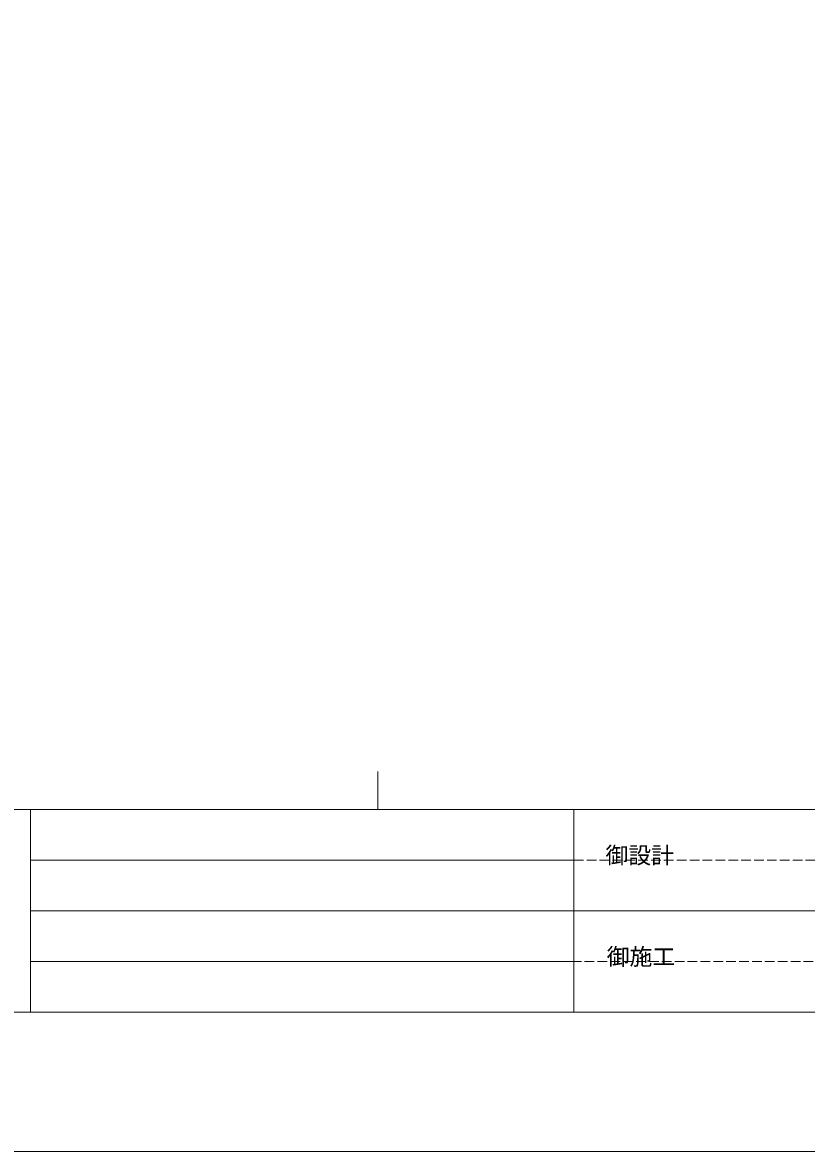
# Model space of a CAD drawing. Units: millimetres on the paper. Extents: x -420 to 420, y -297 to 297.
# Drawn here: x -313.8 to -210.8, y -297 to -148.5 of the extents above; entities that cross this region are included whole.
import ezdxf
from ezdxf.enums import TextEntityAlignment as Align

# ---------------------------------------------------------------- set-up
doc = ezdxf.new("R2010")
doc.units = ezdxf.units.MM
doc.linetypes.add('USER2', pattern=[1.693333, 1.27, -0.423333])
for name, color, linetype, lineweight in [('0-2_A-C01-補助線(非印刷)', 9, 'Continuous', 18), ('0-4_0-A01-枠A', 4, 'Continuous', 18), ('0-C_4-F', 7, 'USER2', 18)]:
    doc.layers.add(name, color=color, linetype=linetype, lineweight=lineweight)
doc.layers.add('0-3_0-A02-枠B', color=5, linetype='Continuous')
doc.styles.add('ＭＳ ゴシック', font='')
doc.styles.get('ＭＳ ゴシック').set_extended_font_data('MS Gothic')

msp = doc.modelspace()

# ---------------------------------------------------------------- linework, layer by layer
at = {"layer": '0-2_A-C01-補助線(非印刷)'}
msp.add_line((-267.111, -252), (-267.111, -247), dxfattribs=at)
at = {"layer": '0-2_A-C01-補助線(非印刷)', "color": 222, "linetype": 'USER2'}
for p, q in [((-241.361, -258.667), (-71.029, -258.667)), ((-71.029, -272), (-241.361, -272))]:
    msp.add_line(p, q, dxfattribs=at)
at = {"layer": '0-2_A-C01-補助線(非印刷)', "color": 222}
for points in [[(-420.5, -297), (420.5, -297), (420.5, 297), (-420.5, 297)], [(-400.667, 278.667), (400.667, 278.667), (400.667, -252), (-400.667, -252)]]:
    msp.add_lwpolyline(points, close=True, dxfattribs=at)
at = {"layer": '0-4_0-A01-枠A'}
for p, q in [((-400.667, -252), (343.263, -252)), ((-312.792, -252), (-312.792, -278.667)), ((-241.361, -252), (-241.361, -265.333)), ((-312.792, -258.667), (-241.361, -258.667)), ((-312.792, -265.333), (-241.361, -265.333)), ((-241.361, -265.333), (-128.172, -265.333)), ((-241.361, -265.333), (-241.361, -278.667)), ((-312.792, -272), (-241.361, -272)), ((-400.667, -278.667), (345.987, -278.667))]:
    msp.add_line(p, q, dxfattribs=at)
at = {"layer": '0-C_4-F'}
msp.add_lwpolyline([(-420.5, -297), (420.5, -297), (420.5, 297), (-420.5, 297)], close=True, dxfattribs=at)

# ---------------------------------------------------------------- texts
at = {"layer": '0-3_0-A02-枠B', "color": 7, "style": 'ＭＳ ゴシック'}
for s, p in [('御設計', (-237.194, -259.806)), ('御施工', (-237.036, -273.139))]:
    msp.add_text(s, height=2.199, dxfattribs=at).set_placement(p, align=Align.BOTTOM_LEFT)

doc.saveas('drawing.dxf')
